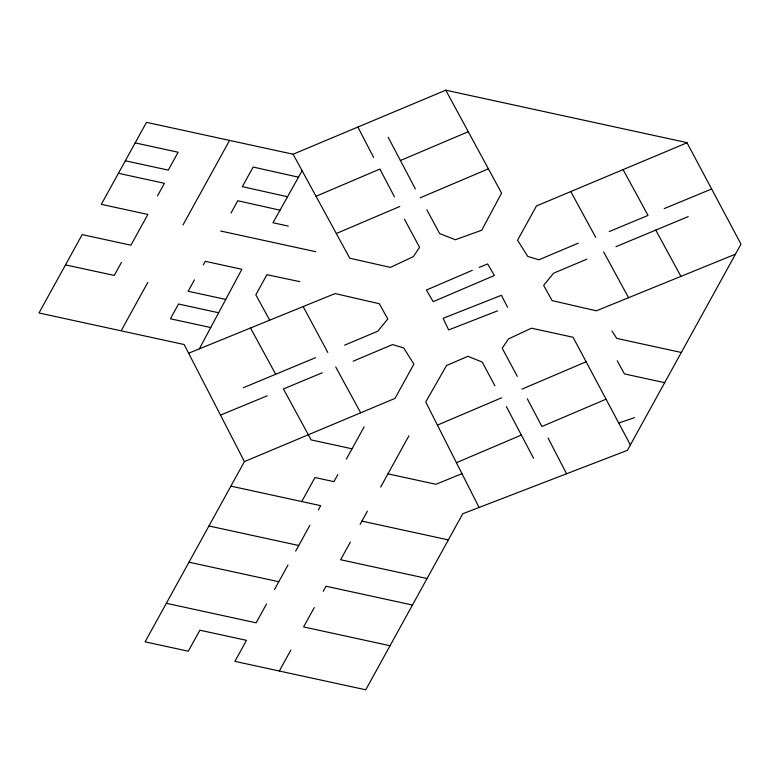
<?xml version="1.0" encoding="UTF-8"?>
<svg xmlns="http://www.w3.org/2000/svg" width="780" height="780" viewBox="0 0 780 780"><rect width="100%" height="100%" fill="white"/><g stroke="black" fill="none" stroke-linecap="round" stroke-linejoin="round"><path stroke-width="1.17" d="M199.349 348.845L241.878 269.276L205.257 261.319L203.287 264.888M157.472 195.926L164.424 183.3L118.423 173.297M121.427 262.431L114.27 275.438L65.491 264.898M121.495 330.145L147.81 282.399M182.988 224.952L229.573 140.41M231.026 213.018L237.793 200.733L280.02 210.181M194.434 279.854L188.155 291.252L225.771 299.423M244.423 461.584L145.099 641.833L188.292 651.222L199.875 630.201L246.49 640.341L234.907 661.362L365.752 689.803L462.745 513.767L627.403 450.333L741 244.159L686.946 142.623L445.77 90.197L293.104 154.216L146.494 122.353L101.322 204.341L147.868 214.451L130.923 245.203L82.183 234.605L39 312.975L184.148 344.526L244.423 461.584L395.002 398.395L413.878 364.143L403.669 347.919L392.555 344.584L353.174 361.189M301.762 501.54L314.983 477.535L333.928 481.65L337.867 474.503M266.555 603.925L256.142 622.82L166.335 603.301M274.453 589.582L287.986 565.042M295.649 551.119L309.816 525.408M318.357 509.915L320.697 505.664L230.89 486.135M346.31 459.176L364.133 426.826M279.318 671.014L290.843 650.091M314.301 607.523L303.605 626.935L390.039 645.723M323.212 591.347L326.02 586.238L412.464 605.036M350.356 542.081L340.626 559.738L427.069 578.526M360.087 524.423L367.38 511.183M380.65 487.09L408.915 435.805M302.113 170.752L272.961 222.758L288.317 226.093M472.27 270.328L426.416 290.043L433.202 301.655L494.403 275.476L487.656 263.942L479.193 267.374M316.027 196.277L379.87 169.075L394.456 196.804M400.413 160.524L468.273 131.713M420.166 197.808L488.397 168.831M336.316 233.522L399.838 206.466M437.434 425.11L501.608 397.79M521.937 389.132L586.131 361.784M456.544 462.637L521.362 435.065M606.05 399.194L541.895 426.514L527.319 398.794M578.273 243.175L538.892 259.789L527.777 256.444L517.569 240.22L536.445 205.969L687.034 142.779M344.594 345.199L377.842 331.178L387.796 318.981L379.314 303.742L335.107 293.553L188.624 353.213M586.862 259.165L553.605 273.195L543.65 285.382L552.133 300.622L596.339 310.81L735.481 254.173M711.633 188.994L664.209 208.591M220.486 415.106L267.248 395.782M609.287 231.543L648.034 215.407L623.083 169.611M243.224 387.777L315.452 357.708M616.005 246.655L688.223 216.596M322.159 372.83L283.413 388.957L311.142 439.901L351.936 448.773M461.984 473.674L435.932 484.282L387.952 473.85M497.474 310.889L448.656 329.93L443.128 318.298L501.394 295.298L507.595 307.281M619.057 422.926L634.53 417.651M299.812 281.648L266.916 274.697L255.82 294.83L269.714 320.18M218.644 312.751L178.522 304.034L170.401 318.786L210.736 327.541M135.174 142.896L178.123 152.236L168.275 170.108L125.326 160.768M220.643 231.026L315.734 251.696M681.32 352.462L616.775 338.432L612.008 331.061M664.687 382.668L624.448 373.922L617.233 360.769M361.91 521.108L448.354 539.906M208.942 525.983L298.75 545.503M188.984 562.204L278.791 581.724M298.506 177.197L253.159 167.047L242.356 186.644L287.537 196.755M570.765 191.568L595.735 237.393M293.104 154.216L349.762 258.19L390.361 267.404L413.312 256.649L419.562 247.348L404.459 219.209M335.712 366.971L360.682 412.805M655.765 230.1L680.93 276.383M603.642 251.911L628.563 297.697M250.516 327.99L275.681 374.264M445.77 90.197L501.579 193.138L481.709 230.246L455.325 239.733L439.589 233.532L426.835 209.771M517.316 376.389L502.213 348.241L508.462 338.949L531.414 328.195L573.066 337.243L630.386 444.912M494.93 385.827L482.186 362.066L467.902 356.294L446.531 365.527L425.734 401.983L479.076 507.478M303.166 306.56L327.805 352.462M566.563 473.772L548.096 438.067M388.196 137.299L415.379 188.974M506.395 406.614L533.578 458.289M357.874 127.052L373.669 157.521"/></g></svg>
